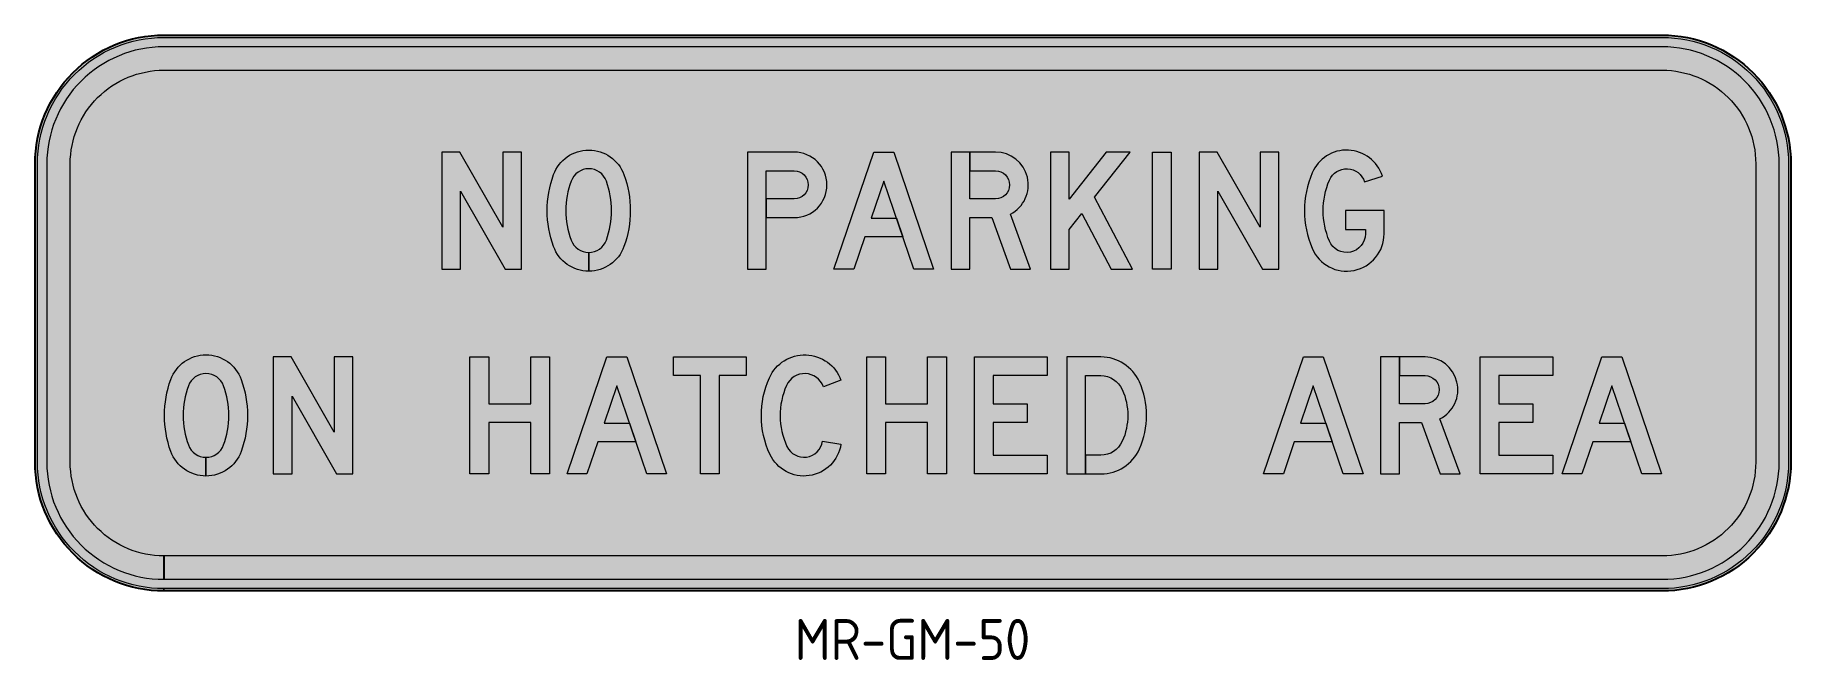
# Model space of a CAD drawing. Header units: millimetres. Extents: x 1152 to 1302, y 274 to 328.
import ezdxf

# ---------------------------------------------------------------- set-up
doc = ezdxf.new("R2010")
doc.units = ezdxf.units.MM
doc.layers.add('DIM', color=1, linetype='Continuous')
doc.layers.add('L18', color=4, linetype='Continuous')
doc.layers.add('GSCOLORFILL', color=7, linetype='Continuous', lineweight=0)
doc.styles.add('T35', font='isocp2.shx', dxfattribs={"height": 3.5})

# ---------------------------------------------------------------- blocks, each defined once
blk = doc.blocks.new('*U30')
at = {"layer": 'GSCOLORFILL', "true_color": 0xf5f5f5, "transparency": 33554687}
for points in [[(-640, -237.5), (640, -237.5, 0.4142136), (750, -127.5), (750, 127.5, 0.4142136), (640, 237.5), (-640, 237.5, 0.4142136), (-750, 127.5), (-750, -127.5, 0.4142136)], [(-639.98, -237.5), (640, -237.5, 0.4142136), (750, -127.5), (750, 127.5, 0.4142136), (640, 237.5), (-640, 237.5, 0.4142136), (-750, 127.5), (-750, -127.5, 0.4142136), (-640, -237.5), (-640, -235.5, -0.4142136), (-748, -127.5), (-748, 127.5, -0.4142136), (-640, 235.5), (640, 235.5, -0.4142136), (748, 127.5), (748, -127.5, -0.4142136), (640, -235.5), (-639.98, -235.5)]]:
    blk.add_hatch(color=7, dxfattribs=at).paths.add_polyline_path(points)
at = {"layer": 'GSCOLORFILL', "true_color": 0x0a0a0a, "transparency": 33554687}
blk.add_hatch(color=28, dxfattribs=at).paths.add_polyline_path([(-639.8, -227.5), (640, -227.5, 0.4142136), (740, -127.5), (740, 127.5, 0.4142136), (640, 227.5), (-640, 227.5, 0.4142136), (-740, 127.5), (-740, -127.5, 0.4142136), (-640, -227.5), (-640, -207.5, -0.4142136), (-720, -127.5), (-720, 127.5, -0.4142136), (-640, 207.5), (640, 207.5, -0.4142136), (720, 127.5), (720, -127.5, -0.4142136), (640, -207.5), (-639.8, -207.5)])
at = {"layer": 'GSCOLORFILL', "color": 7, "linetype": 'Continuous', "true_color": 0xf5f5f5, "transparency": 33554687}
for points in [[(-640, -237.5), (640, -237.5, 0.4142136), (750, -127.5), (750, 127.5, 0.4142136), (640, 237.5), (-640, 237.5, 0.4142136), (-750, 127.5), (-750, -127.5, 0.4142136), (-640, -237.5)], [(-639.98, -237.5), (640, -237.5, 0.4142136), (750, -127.5), (750, 127.5, 0.4142136), (640, 237.5), (-640, 237.5, 0.4142136), (-750, 127.5), (-750, -127.5, 0.4142136), (-640, -237.5), (-640, -235.5, -0.4142136), (-748, -127.5), (-748, 127.5, -0.4142136), (-640, 235.5), (640, 235.5, -0.4142136), (748, 127.5), (748, -127.5, -0.4142136), (640, -235.5), (-639.98, -235.5), (-639.98, -237.5)]]:
    blk.add_lwpolyline(points, format="xyb", close=True, dxfattribs=at).dxf.unprotected_set("ltscale", 0)
at = {"layer": 'GSCOLORFILL', "color": 28, "linetype": 'Continuous', "true_color": 0x0a0a0a, "transparency": 33554687}
blk.add_lwpolyline([(-639.8, -227.5), (640, -227.5, 0.4142136), (740, -127.5), (740, 127.5, 0.4142136), (640, 227.5), (-640, 227.5, 0.4142136), (-740, 127.5), (-740, -127.5, 0.4142136), (-640, -227.5), (-640, -207.5, -0.4142136), (-720, -127.5), (-720, 127.5, -0.4142136), (-640, 207.5), (640, 207.5, -0.4142136), (720, 127.5), (720, -127.5, -0.4142136), (640, -207.5), (-639.8, -207.5), (-639.8, -227.5)], format="xyb", close=True, dxfattribs=at).dxf.unprotected_set("ltscale", 0)
blk = doc.blocks.new('*U20')
at = {"layer": 'GSCOLORFILL', "linetype": 'Continuous'}
blk.add_hatch(color=0, dxfattribs=at).paths.add_polyline_path([(104, 71.5), (30.6, 200), (0, 200), (0, 0), (32, 0), (32, 133), (108, 0), (136, 0), (136, 200), (104, 200)])
at = {"layer": 'GSCOLORFILL', "color": 0}
blk.add_lwpolyline([(136, 0), (136, 200), (104, 200), (104, 71.5), (30.6, 200), (0, 200), (0, 0), (32, 0), (32, 133), (108, 0)], close=True, dxfattribs=at)
blk = doc.blocks.new('*U21')
at = {"layer": 'GSCOLORFILL', "linetype": 'Continuous'}
blk.add_hatch(color=0, dxfattribs=at).paths.add_polyline_path([(101.1, 49.5, -0.31474), (71, 28.5), (71, -3.5, 0.314782), (131.1, 38.5, 0.177215), (131.1, 161.5, 0.698925), (10.9, 161.5, 0.177215), (10.9, 38.5, 0.314825), (71, -3.5), (71, 28.5, -0.314825), (40.9, 49.5, -0.177215), (40.9, 150.5, -0.698925), (101.1, 150.5, -0.177215)])
at = {"layer": 'GSCOLORFILL', "color": 0}
blk.add_lwpolyline([(71, -3.5, -0.314825), (10.9, 38.5, -0.177215), (10.9, 161.5, -0.698925), (131.1, 161.5, -0.177215), (131.1, 38.5, -0.314782), (71, -3.5), (71, 28.5, 0.31474), (101.1, 49.5, 0.177215), (101.1, 150.5, 0.698925), (40.9, 150.5, 0.177215), (40.9, 49.5, 0.314825), (71, 28.5)], format="xyb", close=True, dxfattribs=at)
blk = doc.blocks.new('*U23')
at = {"layer": 'GSCOLORFILL', "linetype": 'Continuous'}
blk.add_hatch(color=0, dxfattribs=at).paths.add_polyline_path([(80, 168, -1), (80, 120), (32.01, 120), (32.01, 88), (80, 88, 1), (80, 200), (0, 200), (0, 0), (32, 0), (32, 168)])
at = {"layer": 'GSCOLORFILL', "color": 0}
blk.add_lwpolyline([(32, 168), (80, 168, -1), (80, 120), (32.01, 120), (32.01, 88), (80, 88, 1), (80, 200), (0, 200), (0, 0), (32, 0)], format="xyb", close=True, dxfattribs=at)
blk = doc.blocks.new('*U24')
at = {"layer": 'GSCOLORFILL', "linetype": 'Continuous'}
blk.add_hatch(color=0, dxfattribs=at).paths.add_polyline_path([(0, 0), (68, 200), (102, 200), (170, 0), (136.2, 0), (85, 150.6), (63.4, 87), (106.6, 87), (117.5, 55), (52.5, 55), (33.8, 0)])
at = {"layer": 'GSCOLORFILL', "color": 0}
blk.add_lwpolyline([(0, 0), (68, 200), (102, 200), (170, 0), (136.2, 0), (85, 150.6), (63.4, 87), (106.6, 87), (117.5, 55), (52.5, 55), (33.8, 0)], close=True, dxfattribs=at)
blk = doc.blocks.new('*U25')
at = {"layer": 'GSCOLORFILL'}
h = blk.add_hatch(color=0, dxfattribs=at)
edge = h.paths.add_edge_path()
edge.add_line((32, 200), (32, 168))
edge.add_line((32, 168), (76, 168))
edge.add_arc((76, 144), 24, -90, 90, ccw=False)
edge.add_line((76, 120), (32, 120))
edge.add_line((32, 120), (32, 200))
edge.add_line((32, 200), (0, 200))
edge.add_line((0, 200), (0, 0))
edge.add_line((0, 0), (32, 0))
edge.add_line((32, 0), (32, 88))
edge.add_line((32, 88), (69.6, 88))
edge.add_line((69.6, 88), (101.9, 0))
edge.add_line((101.9, 0), (136, 0))
edge.add_line((136, 0), (101.4, 94.1))
edge.add_arc((76, 144), 56, 297.0278, 450)
edge.add_line((76, 200), (32, 200))
at = {"layer": 'GSCOLORFILL', "color": 0}
blk.add_lwpolyline([(32, 200), (32, 168), (76, 168, -1), (76, 120), (32, 120), (32, 200), (0, 200), (0, 0), (32, 0), (32, 88), (69.6, 88), (101.9, 0), (136, 0), (101.4, 94.1, 0.78814), (76, 200)], format="xyb", close=True, dxfattribs=at)
blk = doc.blocks.new('*U26')
at = {"layer": 'GSCOLORFILL', "linetype": 'Continuous'}
blk.add_hatch(color=0, dxfattribs=at).paths.add_polyline_path([(32, 0), (32, 67.8), (53.6, 95.3), (103.8, 0), (140, 0), (75.3, 122.9), (135.9, 200), (95.2, 200), (32, 119.6), (32, 200), (0, 200), (0, 0)])
at = {"layer": 'GSCOLORFILL', "color": 0}
blk.add_lwpolyline([(32, 0), (32, 67.8), (53.6, 95.3), (103.8, 0), (140, 0), (75.3, 122.9), (135.9, 200), (95.2, 200), (32, 119.6), (32, 200), (0, 200), (0, 0)], close=True, dxfattribs=at)
blk = doc.blocks.new('*U27')
at = {"layer": 'GSCOLORFILL', "linetype": 'Continuous'}
blk.add_hatch(color=0, dxfattribs=at).paths.add_polyline_path([(0, 200), (32, 200), (32, 0), (0, 0)])
at = {"layer": 'GSCOLORFILL', "color": 0}
blk.add_lwpolyline([(0, 200), (32, 200), (32, 0), (0, 0)], close=True, dxfattribs=at)
blk = doc.blocks.new('*U28')
at = {"layer": 'GSCOLORFILL', "linetype": 'Continuous'}
blk.add_hatch(color=0, dxfattribs=at).paths.add_polyline_path([(104, 71.5), (30.6, 200), (0, 200), (0, 0), (32, 0), (32, 133), (108, 0), (136, 0), (136, 200), (104, 200)])
at = {"layer": 'GSCOLORFILL', "color": 0}
blk.add_lwpolyline([(136, 0), (136, 200), (104, 200), (104, 71.5), (30.6, 200), (0, 200), (0, 0), (32, 0), (32, 133), (108, 0)], close=True, dxfattribs=at)
blk = doc.blocks.new('*U29')
at = {"layer": 'GSCOLORFILL', "linetype": 'Continuous'}
blk.add_hatch(color=0, dxfattribs=at).paths.add_polyline_path([(102.5, 149.2), (133, 159, 0.696067), (13, 164.4, 0.202532), (13, 35.6, 0.817772), (136, 60.5), (136, 100), (70, 100), (70, 68), (104, 68), (104, 60.5, -0.817772), (42.5, 48, -0.202532), (42.5, 152, -0.696067)])
at = {"layer": 'GSCOLORFILL', "color": 0}
blk.add_lwpolyline([(70, 100), (70, 68), (104, 68), (104, 60.5, -0.817772), (42.5, 48, -0.202532), (42.5, 152, -0.696067), (102.5, 149.2), (133, 159, 0.696067), (13, 164.4, 0.202532), (13, 35.6, 0.817772), (136, 60.5), (136, 100)], format="xyb", close=True, dxfattribs=at)
blk = doc.blocks.new('*U19')
at = {"color": 28, "true_color": 0x0a0a0a}
for name, p, xscale, yscale, zscale in [('*U20', (0, 0), 0.5, 0.5, 0.5), ('*U21', (90, 0), 0.4999999999999992, 0.4999999999999992, 0.4999999999999992), ('*U23', (261, 0), 0.5, 0.5, 0.5), ('*U24', (335, 0), 0.5, 0.5, 0.5), ('*U25', (435, 0), 0.4999999981570227, 0.5, 0.4999999981570227), ('*U26', (520, 0), 0.5, 0.5, 0.5), ('*U27', (607, 0), 0.5, 0.5, 0.5), ('*U28', (647, 0), 0.5, 0.5, 0.5), ('*U29', (737, 0), 0.5, 0.5, 0.5)]:
    blk.add_blockref(name, p, dxfattribs=dict(at, xscale=xscale, yscale=yscale, zscale=zscale))
blk = doc.blocks.new('*U18')
blk.add_blockref('*U19', (0, 0))
blk = doc.blocks.new('*U3')
at = {"layer": 'GSCOLORFILL', "linetype": 'Continuous'}
blk.add_hatch(color=0, dxfattribs=at).paths.add_polyline_path([(101.1, 49.5, -0.31474), (71, 28.5), (71, -3.5, 0.314782), (131.1, 38.5, 0.177215), (131.1, 161.5, 0.698925), (10.9, 161.5, 0.177215), (10.9, 38.5, 0.314825), (71, -3.5), (71, 28.5, -0.314825), (40.9, 49.5, -0.177215), (40.9, 150.5, -0.698925), (101.1, 150.5, -0.177215)])
at = {"layer": 'GSCOLORFILL', "color": 0}
blk.add_lwpolyline([(71, -3.5, -0.314825), (10.9, 38.5, -0.177215), (10.9, 161.5, -0.698925), (131.1, 161.5, -0.177215), (131.1, 38.5, -0.314782), (71, -3.5), (71, 28.5, 0.31474), (101.1, 49.5, 0.177215), (101.1, 150.5, 0.698925), (40.9, 150.5, 0.177215), (40.9, 49.5, 0.314825), (71, 28.5)], format="xyb", close=True, dxfattribs=at)
blk = doc.blocks.new('*U4')
at = {"layer": 'GSCOLORFILL', "linetype": 'Continuous'}
blk.add_hatch(color=0, dxfattribs=at).paths.add_polyline_path([(104, 71.5), (30.6, 200), (0, 200), (0, 0), (32, 0), (32, 133), (108, 0), (136, 0), (136, 200), (104, 200)])
at = {"layer": 'GSCOLORFILL', "color": 0}
blk.add_lwpolyline([(136, 0), (136, 200), (104, 200), (104, 71.5), (30.6, 200), (0, 200), (0, 0), (32, 0), (32, 133), (108, 0)], close=True, dxfattribs=at)
blk = doc.blocks.new('*U6')
at = {"layer": 'GSCOLORFILL', "linetype": 'Continuous'}
blk.add_hatch(color=0, dxfattribs=at).paths.add_polyline_path([(104, 88), (104, 0), (136, 0), (136, 200), (104, 200), (104, 120), (32, 120), (32, 200), (0, 200), (0, 0), (32, 0), (32, 88)])
at = {"layer": 'GSCOLORFILL', "color": 0}
blk.add_lwpolyline([(0, 200), (32, 200), (32, 120), (104, 120), (104, 200), (136, 200), (136, 0), (104, 0), (104, 88), (32, 88), (32, 0), (0, 0)], close=True, dxfattribs=at)
blk = doc.blocks.new('*U7')
at = {"layer": 'GSCOLORFILL', "linetype": 'Continuous'}
blk.add_hatch(color=0, dxfattribs=at).paths.add_polyline_path([(0, 0), (68, 200), (102, 200), (170, 0), (136.2, 0), (85, 150.6), (63.4, 87), (106.6, 87), (117.5, 55), (52.5, 55), (33.8, 0)])
at = {"layer": 'GSCOLORFILL', "color": 0}
blk.add_lwpolyline([(0, 0), (68, 200), (102, 200), (170, 0), (136.2, 0), (85, 150.6), (63.4, 87), (106.6, 87), (117.5, 55), (52.5, 55), (33.8, 0)], close=True, dxfattribs=at)
blk = doc.blocks.new('*U8')
at = {"layer": 'GSCOLORFILL', "linetype": 'Continuous'}
blk.add_hatch(color=0, dxfattribs=at).paths.add_polyline_path([(124, 200), (124, 168), (78, 168), (78, 0), (46, 0), (46, 168), (0, 168), (0, 200)])
at = {"layer": 'GSCOLORFILL', "color": 0}
blk.add_lwpolyline([(124, 200), (124, 168), (78, 168), (78, 0), (46, 0), (46, 168), (0, 168), (0, 200)], close=True, dxfattribs=at)
blk = doc.blocks.new('*U9')
at = {"layer": 'GSCOLORFILL', "linetype": 'Continuous'}
blk.add_hatch(color=0, dxfattribs=at).paths.add_polyline_path([(105.9, 149.1), (136, 160.1, 0.674012), (13.7, 164.4, 0.216677), (14.6, 33.6, 0.744414), (136, 51), (104.4, 55.8, -0.744414), (43.7, 47.1, -0.216677), (42.9, 151.4, -0.674012)])
at = {"layer": 'GSCOLORFILL', "color": 0}
blk.add_lwpolyline([(136, 51, -0.744414), (14.6, 33.6, -0.216677), (13.7, 164.4, -0.674012), (136, 160.1), (105.9, 149.1, 0.674012), (42.9, 151.4, 0.216677), (43.7, 47.1, 0.744414), (104.4, 55.8)], format="xyb", close=True, dxfattribs=at)
blk = doc.blocks.new('*U10')
at = {"layer": 'GSCOLORFILL', "linetype": 'Continuous'}
blk.add_hatch(color=0, dxfattribs=at).paths.add_polyline_path([(104, 88), (104, 0), (136, 0), (136, 200), (104, 200), (104, 120), (32, 120), (32, 200), (0, 200), (0, 0), (32, 0), (32, 88)])
at = {"layer": 'GSCOLORFILL', "color": 0}
blk.add_lwpolyline([(0, 200), (32, 200), (32, 120), (104, 120), (104, 200), (136, 200), (136, 0), (104, 0), (104, 88), (32, 88), (32, 0), (0, 0)], close=True, dxfattribs=at)
blk = doc.blocks.new('*U11')
at = {"layer": 'GSCOLORFILL', "linetype": 'Continuous'}
blk.add_hatch(color=0, dxfattribs=at).paths.add_polyline_path([(124, 168), (32, 168), (32, 120), (90.2, 120), (90.2, 88), (32, 88), (32, 32), (124, 32), (124, 0), (0, 0), (0, 200), (124, 200)])
at = {"layer": 'GSCOLORFILL', "color": 0}
blk.add_lwpolyline([(124, 168), (32, 168), (32, 120), (90.2, 120), (90.2, 88), (32, 88), (32, 32), (124, 32), (124, 0), (0, 0), (0, 200), (124, 200)], close=True, dxfattribs=at)
blk = doc.blocks.new('*U12')
at = {"layer": 'GSCOLORFILL', "linetype": 'Continuous'}
blk.add_hatch(color=0, dxfattribs=at).paths.add_polyline_path([(32, 168), (58.1, 168, -0.296493), (94.6, 144.2, -0.212019), (94.6, 55.8, -0.296493), (58.1, 32), (32, 32), (32, 0), (58.1, 0, 0.296493), (123.9, 42.8, 0.212019), (123.9, 157.2, 0.296493), (58.1, 200), (0, 200), (0, 0), (32, 0)])
at = {"layer": 'GSCOLORFILL', "color": 0}
blk.add_lwpolyline([(32, 32), (32, 0), (58.1, 0, 0.296493), (123.9, 42.8, 0.212019), (123.9, 157.2, 0.296493), (58.1, 200), (0, 200), (0, 0), (32, 0), (32, 168), (58.1, 168, -0.296493), (94.6, 144.2, -0.212019), (94.6, 55.8, -0.296493), (58.1, 32)], format="xyb", close=True, dxfattribs=at)
blk = doc.blocks.new('*U14')
at = {"layer": 'GSCOLORFILL', "linetype": 'Continuous'}
blk.add_hatch(color=0, dxfattribs=at).paths.add_polyline_path([(0, 0), (68, 200), (102, 200), (170, 0), (136.2, 0), (85, 150.6), (63.4, 87), (106.6, 87), (117.5, 55), (52.5, 55), (33.8, 0)])
at = {"layer": 'GSCOLORFILL', "color": 0}
blk.add_lwpolyline([(0, 0), (68, 200), (102, 200), (170, 0), (136.2, 0), (85, 150.6), (63.4, 87), (106.6, 87), (117.5, 55), (52.5, 55), (33.8, 0)], close=True, dxfattribs=at)
blk = doc.blocks.new('*U15')
at = {"layer": 'GSCOLORFILL'}
h = blk.add_hatch(color=0, dxfattribs=at)
edge = h.paths.add_edge_path()
edge.add_line((32, 200), (32, 168))
edge.add_line((32, 168), (76, 168))
edge.add_arc((76, 144), 24, -90, 90, ccw=False)
edge.add_line((76, 120), (32, 120))
edge.add_line((32, 120), (32, 200))
edge.add_line((32, 200), (0, 200))
edge.add_line((0, 200), (0, 0))
edge.add_line((0, 0), (32, 0))
edge.add_line((32, 0), (32, 88))
edge.add_line((32, 88), (69.6, 88))
edge.add_line((69.6, 88), (101.9, 0))
edge.add_line((101.9, 0), (136, 0))
edge.add_line((136, 0), (101.4, 94.1))
edge.add_arc((76, 144), 56, 297.0278, 450)
edge.add_line((76, 200), (32, 200))
at = {"layer": 'GSCOLORFILL', "color": 0}
blk.add_lwpolyline([(32, 200), (32, 168), (76, 168, -1), (76, 120), (32, 120), (32, 200), (0, 200), (0, 0), (32, 0), (32, 88), (69.6, 88), (101.9, 0), (136, 0), (101.4, 94.1, 0.78814), (76, 200)], format="xyb", close=True, dxfattribs=at)
blk = doc.blocks.new('*U16')
at = {"layer": 'GSCOLORFILL', "linetype": 'Continuous'}
blk.add_hatch(color=0, dxfattribs=at).paths.add_polyline_path([(124, 168), (32, 168), (32, 120), (90.2, 120), (90.2, 88), (32, 88), (32, 32), (124, 32), (124, 0), (0, 0), (0, 200), (124, 200)])
at = {"layer": 'GSCOLORFILL', "color": 0}
blk.add_lwpolyline([(124, 168), (32, 168), (32, 120), (90.2, 120), (90.2, 88), (32, 88), (32, 32), (124, 32), (124, 0), (0, 0), (0, 200), (124, 200)], close=True, dxfattribs=at)
blk = doc.blocks.new('*U17')
at = {"layer": 'GSCOLORFILL', "linetype": 'Continuous'}
blk.add_hatch(color=0, dxfattribs=at).paths.add_polyline_path([(0, 0), (68, 200), (102, 200), (170, 0), (136.2, 0), (85, 150.6), (63.4, 87), (106.6, 87), (117.5, 55), (52.5, 55), (33.8, 0)])
at = {"layer": 'GSCOLORFILL', "color": 0}
blk.add_lwpolyline([(0, 0), (68, 200), (102, 200), (170, 0), (136.2, 0), (85, 150.6), (63.4, 87), (106.6, 87), (117.5, 55), (52.5, 55), (33.8, 0)], close=True, dxfattribs=at)
blk = doc.blocks.new('*U2')
at = {"color": 28, "true_color": 0x0a0a0a}
for name, p, xscale, yscale, zscale in [('*U3', (0, 0), 0.4999999999999996, 0.4999999999999996, 0.4999999999999996), ('*U4', (93, 0), 0.5, 0.5, 0.5), ('*U6', (261, 0), 0.5, 0.5, 0.5), ('*U7', (344, 0), 0.4999999999999997, 0.4999999999999997, 0.4999999999999997), ('*U8', (435, 0), 0.5, 0.5, 0.5), ('*U9', (510, 0), 0.5, 0.5, 0.5), ('*U10', (600, 0), 0.5, 0.5, 0.5), ('*U11', (692, 0), 0.5, 0.5, 0.5), ('*U12', (771, 0), 0.4999999999999992, 0.4999999999999992, 0.4999999999999992), ('*U14', (939, 0), 0.5, 0.5, 0.5), ('*U15', (1039, 0), 0.4999999981570227, 0.5, 0.4999999981570227), ('*U16', (1124, 0), 0.5, 0.5, 0.5), ('*U17', (1194, 0), 0.5, 0.5, 0.5)]:
    blk.add_blockref(name, p, dxfattribs=dict(at, xscale=xscale, yscale=yscale, zscale=zscale))
blk = doc.blocks.new('*U1')
blk.add_blockref('*U2', (-639.5, 0))

msp = doc.modelspace()

# ---------------------------------------------------------------- linework, layer by layer
at = {"layer": 'L18'}
msp.add_lwpolyline([(1162.83, 327.82), (1290.83, 327.82, -0.414214), (1301.83, 316.82), (1301.83, 291.32, -0.414214), (1290.83, 280.32), (1162.83, 280.32, -0.414214), (1151.83, 291.32), (1151.83, 316.82, -0.414214)], format="xyb", close=True, dxfattribs=at)

# ---------------------------------------------------------------- block references
at = {"xscale": 0.1, "yscale": 0.1, "zscale": 0.1}
for name, p in [('*U30', (1226.83, 304.07)), ('*U18', (1186.58, 307.82)), ('*U1', (1226.83, 290.32))]:
    msp.add_blockref(name, p, dxfattribs=at)

# ---------------------------------------------------------------- texts
at = {"layer": 'DIM', "color": 3, "insert": (1226.79, 277.93), "char_height": 3.5, "width": 16.4248, "attachment_point": 2, "style": 'T35'}
msp.add_mtext('MR-GM-50', dxfattribs=at)

doc.saveas('drawing.dxf')
